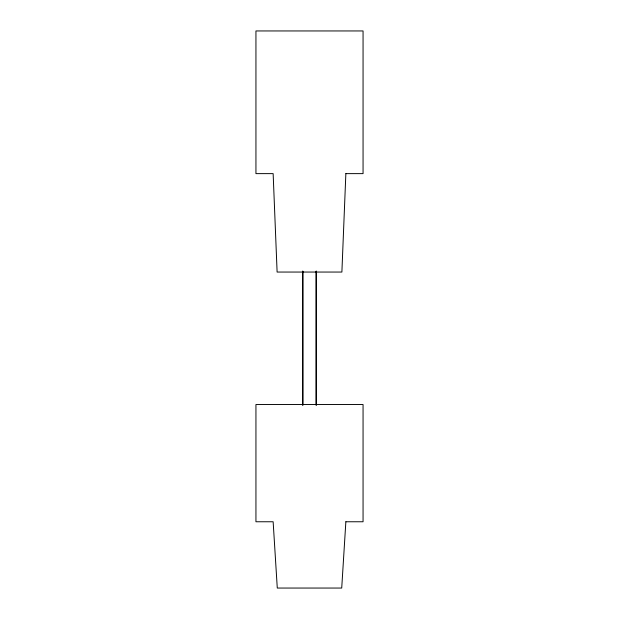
<?xml version="1.0" encoding="UTF-8"?>
<svg xmlns="http://www.w3.org/2000/svg" width="619" height="619" viewBox="0 0 619 619"><rect width="100%" height="100%" fill="white"/><g stroke="black" fill="none" stroke-linecap="round" stroke-linejoin="round"><path stroke-width="0.93" d="M302.807 271.161L302.807 405.197L302.807 271.161M316.193 271.161L316.193 405.197L316.193 271.161M345.859 173.63L341.889 272.051L277.111 272.051L273.141 173.63L255.941 173.63L255.941 30.95L363.059 30.95L363.059 173.63L345.859 173.63M345.859 521.763L341.719 588.05L277.281 588.05L273.141 521.763L255.941 521.763L255.941 404.532L363.059 404.532L363.059 521.763L345.859 521.763"/></g></svg>
